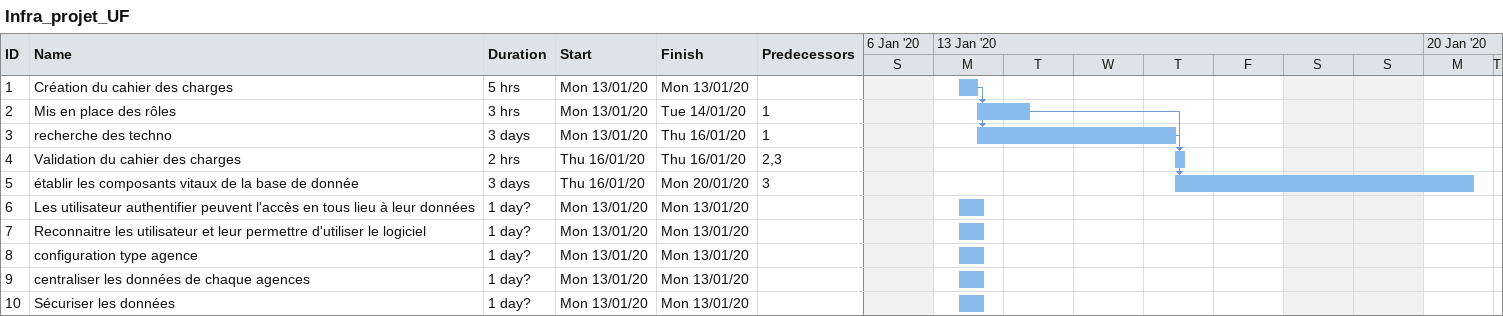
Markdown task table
Infra_projet_UF

| ID | Task | Duration | Start | Finish | Predecessors |
|---|---|---|---|---|---|
| 1 | Création du cahier des charges | 5h | 2020-01-13 | 2020-01-13 |  |
| 2 | Mis en place des rôles | 3h | 2020-01-13 | 2020-01-14 | 1 |
| 3 | recherche des techno | 3d | 2020-01-13 | 2020-01-16 | 1 |
| 4 | Validation du cahier des charges | 2h | 2020-01-16 | 2020-01-16 | 2, 3 |
| 5 | établir les composants vitaux de la base de donnée | 3d | 2020-01-16 | 2020-01-20 | 3 |
| 6 | Les utilisateur authentifier peuvent l'accès en tous lieu à leur données | 1d? | 2020-01-13 | 2020-01-13 |  |
| 7 | Reconnaitre les utilisateur et leur permettre d'utiliser le logiciel | 1d? | 2020-01-13 | 2020-01-13 |  |
| 8 | configuration type agence | 1d? | 2020-01-13 | 2020-01-13 |  |
| 9 | centraliser les données de chaque agences | 1d? | 2020-01-13 | 2020-01-13 |  |
| 10 | Sécuriser les données | 1d? | 2020-01-13 | 2020-01-13 |  |
